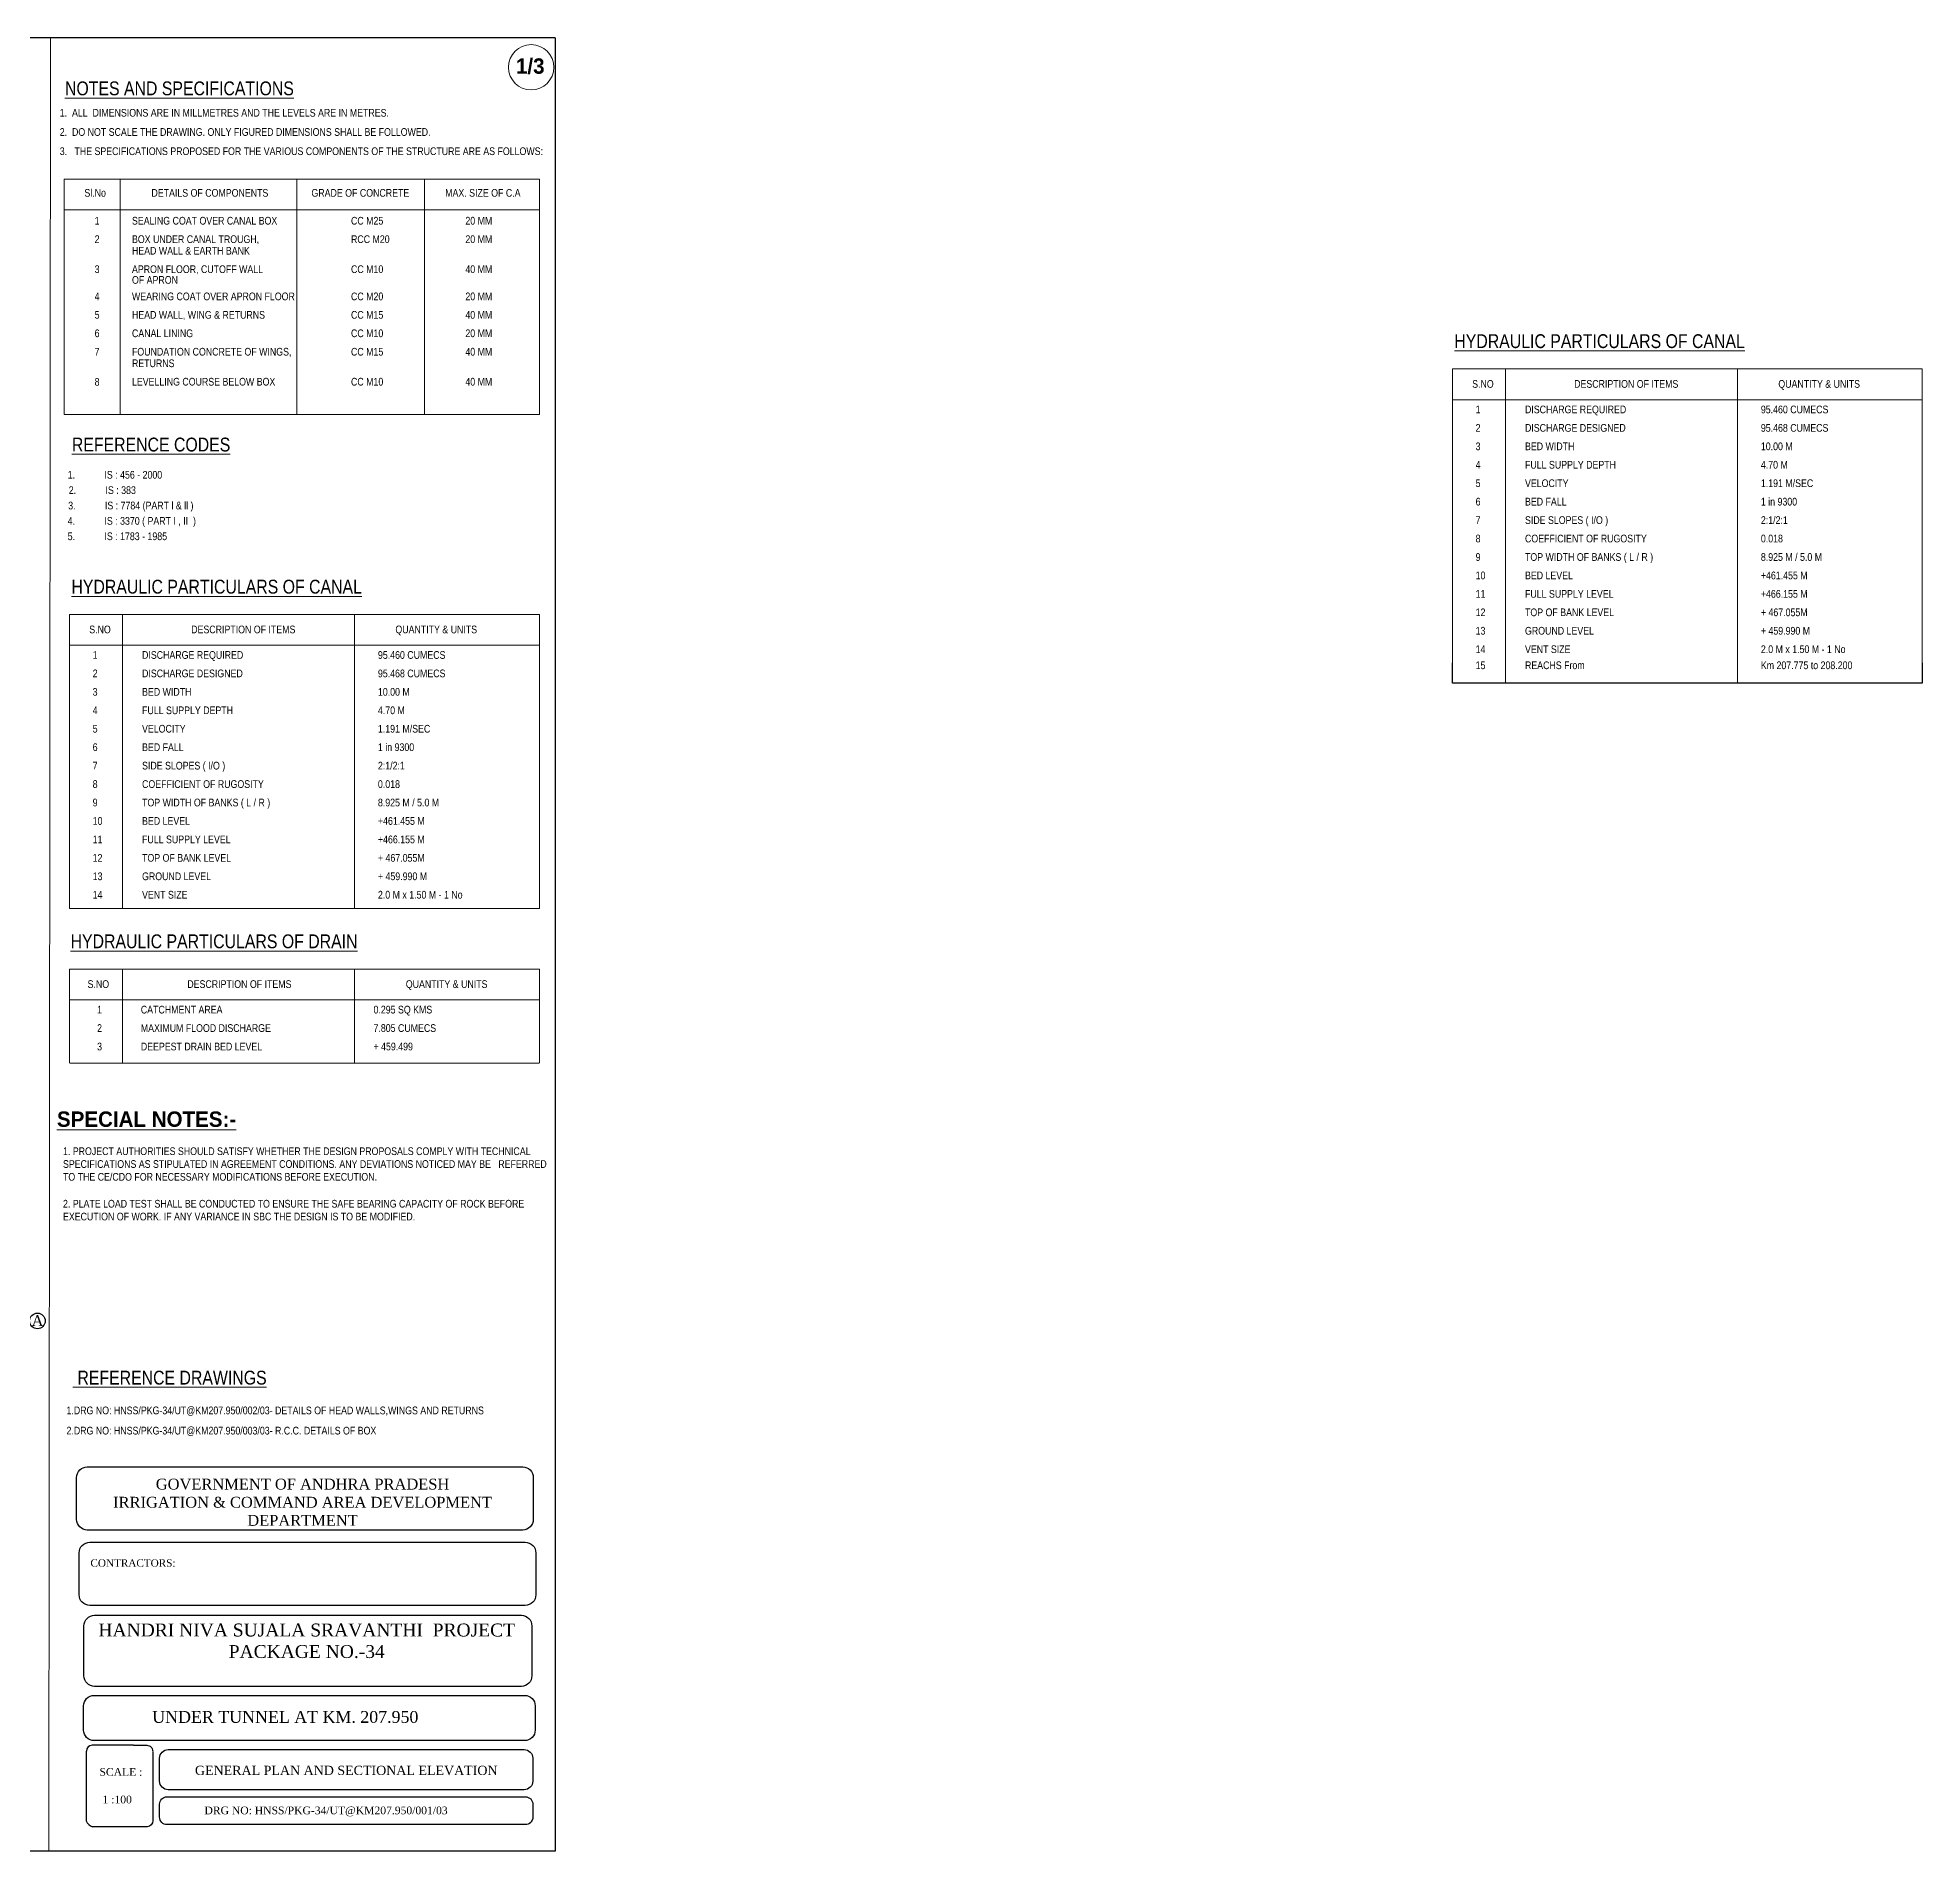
# Model space of a CAD drawing. Header units: millimetres. Extents: x 80 to 7279, y -662 to 1358.
# Drawn here: x 6271 to 6884, y 768 to 1358 of the extents above; entities that cross this region are included whole.
import ezdxf

# ---------------------------------------------------------------- set-up
doc = ezdxf.new("R2010")
doc.units = ezdxf.units.MM
for name, color, linetype in [('MAIN', 7, 'Continuous'), ('SHEET', 3, 'Continuous'), ('STEEL', 5, 'Continuous'), ('TEXT_GENERAL', 4, 'Continuous')]:
    doc.layers.add(name, color=color, linetype=linetype)
doc.styles.add('ARIAL NARROW', font='ARIALN.TTF')
doc.styles.add('CITYBLUEPR', font='cityb___.ttf')
doc.styles.get("Standard").update_dxf_attribs({"font": 'times.ttf', "height": 2.5})

msp = doc.modelspace()

# ---------------------------------------------------------------- linework, layer by layer
for p, q in [((6439.508, 1357.834), (5276.414, 1357.834)), ((6439.604, 767.834), (6439.604, 1357.834)), ((6731.341, 1147.842), (6731.341, 1154.449)), ((6884.192, 1154.449), (6884.192, 1147.842)), ((6884.192, 1147.842), (6731.341, 1147.842)), ((6308.621, 800.196), (6308.621, 777.787)), ((6439.508, 767.834), (5276.414, 767.834))]:
    msp.add_line(p, q)
at = {"color": 0, "lineweight": 5}
msp.add_line((6274.753, 767.834), (6275.326, 1357.834), dxfattribs=at)
at = {"color": 7}
for p, q in [((6286.964, 777.726), (6286.964, 800.405)), ((6302.336, 802.337), (6288.896, 802.337)), ((6306.778, 775.762), (6288.896, 775.762))]:
    msp.add_line(p, q, dxfattribs=at)
for points in [[(6287.258, 892.897), (6428.895, 892.897, -0.4142136), (6432.359, 889.433), (6432.359, 875.809, -0.4142136), (6428.895, 872.345), (6287.258, 872.345, -0.4142136), (6283.794, 875.809), (6283.794, 889.433, -0.4142136)], [(6288.079, 868.377), (6429.716, 868.377, -0.4142136), (6433.18, 864.913), (6433.18, 851.289, -0.4142136), (6429.716, 847.825), (6288.079, 847.825, -0.4142136), (6284.614, 851.289), (6284.614, 864.913, -0.4142136)], [(6289.59, 844.617), (6428.485, 844.617, -0.4142136), (6431.882, 841.22), (6431.882, 824.883, -0.4142136), (6428.485, 821.486), (6289.59, 821.486, -0.4142136), (6286.193, 824.883), (6286.193, 841.22, -0.4142136)], [(6289.481, 818.561), (6429.533, 818.561, -0.4142136), (6432.958, 815.135), (6432.958, 807.257, -0.4142136), (6429.533, 803.832), (6289.481, 803.832, -0.4142136), (6286.055, 807.257), (6286.055, 815.135, -0.4142136)], [(6313.623, 800.931), (6429.369, 800.931, -0.4142136), (6432.2, 798.1), (6432.2, 790.689, -0.4142136), (6429.369, 787.858), (6313.623, 787.858, -0.4142136), (6310.792, 790.689), (6310.792, 798.1, -0.4142136)], [(6313.212, 785.572), (6429.807, 785.572, -0.4142136), (6432.213, 783.166), (6432.213, 778.933, -0.4142136), (6429.807, 776.527), (6313.212, 776.527, -0.4142136), (6310.806, 778.933), (6310.806, 783.166, -0.4142136)]]:
    msp.add_lwpolyline(points, format="xyb", close=True)
for points in [[(6302.336, 802.337), (6306.62, 802.337, -0.4142136), (6308.552, 800.405)], [(6308.62, 777.802, -0.3681401), (6306.723, 775.755)]]:
    msp.add_lwpolyline(points, format="xyb", dxfattribs=at)
msp.add_circle((6271.045, 940.379), 2.55)
for centre, radius, start, end in [((6288.896, 800.405), 1.932, 90, 180), ((6290.107, 778.936), 3.367, 200.315741, 249.766295)]:
    msp.add_arc(centre, radius, start, end, dxfattribs=at)
at = {"layer": 'STEEL', "color": 0, "lineweight": 5}
msp.add_circle((6431.647, 1348.193), 7.372, dxfattribs=at)
at = {"layer": 'TEXT_GENERAL', "color": 0, "lineweight": 5}
for p, q in [((6279.722, 1311.835), (6279.722, 1235.374)), ((6279.722, 1311.835), (6434.352, 1311.835)), ((6297.949, 1311.835), (6297.949, 1235.274)), ((6355.465, 1311.835), (6355.465, 1235.273)), ((6396.967, 1311.835), (6396.967, 1235.273)), ((6434.352, 1311.835), (6434.352, 1235.273)), ((6279.722, 1301.835), (6434.352, 1301.835)), ((6731.341, 1250.061), (6884.192, 1250.061)), ((6731.341, 1250.061), (6731.341, 1154.449)), ((6748.611, 1250.061), (6748.611, 1147.842)), ((6824.06, 1250.061), (6824.06, 1147.842)), ((6884.192, 1250.061), (6884.192, 1154.449)), ((6731.341, 1240.061), (6884.192, 1240.061)), ((6279.822, 1235.274), (6434.352, 1235.273)), ((6281.474, 1170.185), (6434.326, 1170.185)), ((6281.474, 1170.185), (6281.474, 1074.573)), ((6298.745, 1170.185), (6298.745, 1074.573)), ((6374.193, 1170.185), (6374.193, 1074.573)), ((6434.326, 1170.185), (6434.326, 1074.573)), ((6281.474, 1160.185), (6434.326, 1160.185)), ((6281.474, 1074.573), (6434.326, 1074.573)), ((6281.518, 1054.813), (6281.518, 1024.369)), ((6281.518, 1054.813), (6434.331, 1054.813)), ((6298.745, 1054.813), (6298.745, 1024.269)), ((6374.193, 1054.813), (6374.193, 1024.269)), ((6434.331, 1054.813), (6434.331, 1024.369)), ((6281.518, 1044.813), (6434.331, 1044.813)), ((6281.618, 1024.269), (6434.231, 1024.269))]:
    msp.add_line(p, q, dxfattribs=at)
for centre, start, end in [((6439.462, 1356.112), 0.004775, 90), ((6439.462, 1356.112), 0.004775, 90), ((6279.822, 1235.374), 179.999884, 269.999885), ((6281.618, 1024.369), 180, 270), ((6434.231, 1024.369), 270, 0)]:
    msp.add_arc(centre, 0.1, start, end, dxfattribs=at)

# ---------------------------------------------------------------- texts
for s, height, p in [('UNDER TUNNEL AT KM. 207.950', 3.85, (6308.397, 809.625)), ('1 :100', 2.5, (6292.231, 783.436)), ('DRG NO: HNSS/PKG-34/UT@KM207.950/001/03', 2.5, (6325.386, 779.888))]:
    msp.add_text(s, height=height).set_placement(p)
for s, insert, char_height, width, attachment_point in [('A', (6269.18, 942.232), 3.5, 4.365, 1), ('HANDRI NIVA SUJALA SRAVANTHI  PROJECT\\PPACKAGE NO.-34', (6358.654, 841.927), 4.2, 151.5, 2), ('SCALE :', (6291.233, 794.923), 2.5, 25.272, 1)]:
    msp.add_mtext(s, dxfattribs=dict(insert=insert, char_height=char_height, width=width, attachment_point=attachment_point))
at = {"layer": 'MAIN', "color": 0, "lineweight": 5, "style": 'ARIAL NARROW'}
for s, height, p in [('%%UNOTES AND SPECIFICATIONS', 4.5, (6280.01, 1339.094)), ('Sl.No     ', 2.5, (6286.333, 1306.099)), ('DETAILS OF COMPONENTS', 2.5, (6308.131, 1306.099)), ('GRADE OF CONCRETE', 2.5, (6360.182, 1306.099)), ('MAX. SIZE OF C.A', 2.5, (6403.697, 1306.099)), ('%%UHYDRAULIC PARTICULARS OF CANAL', 4.5, (6731.965, 1256.864)), ('%%UREFERENCE CODES', 4.5, (6282.251, 1223.224)), ('%%UHYDRAULIC PARTICULARS OF CANAL', 4.5, (6282.099, 1176.988)), ('%%UHYDRAULIC PARTICULARS OF DRAIN', 4.5, (6281.83, 1061.616)), ('%%U REFERENCE DRAWINGS', 4.5, (6282.617, 919.674)), ('1.DRG NO: HNSS/PKG-34/UT@KM207.950/002/03- DETAILS OF HEAD WALLS,WINGS AND RETURNS ', 2.5, (6280.504, 910.012)), ('2.DRG NO: HNSS/PKG-34/UT@KM207.950/003/03- R.C.C. DETAILS OF BOX', 2.5, (6280.504, 903.437))]:
    msp.add_text(s, height=height, dxfattribs=at).set_placement(p)
at = {"layer": 'SHEET', "color": 7}
for s, insert, char_height, width, attachment_point in [('GOVERNMENT OF ANDHRA PRADESH\\PIRRIGATION & COMMAND AREA DEVELOPMENT DEPARTMENT', (6357.288, 881.385), 3.53871, 136.01294, 5), ('CONTRACTORS:', (6288.291, 861.598), 2.40632, 35.82521, 4), ('GENERAL PLAN AND SECTIONAL ELEVATION', (6322.296, 795.671), 3.0079, 111.18179, 1)]:
    msp.add_mtext(s, dxfattribs=dict(at, insert=insert, char_height=char_height, width=width, attachment_point=attachment_point))
at = {"layer": 'TEXT_GENERAL', "color": 0, "lineweight": 5}
for s, height, style, p in [('1/3', 5, 'CITYBLUEPR', (6426.72, 1346.107)), ('2', 2.5, 'ARIAL NARROW', (6289.659, 1291.034)), ('1', 2.5, 'ARIAL NARROW', (6289.659, 1297.034)), ('SEALING COAT OVER CANAL BOX', 2.5, 'ARIAL NARROW', (6301.803, 1297.034)), ('BOX UNDER CANAL TROUGH, ', 2.5, 'ARIAL NARROW', (6301.803, 1291.034)), ('CC M25', 2.5, 'ARIAL NARROW', (6373.053, 1297.034)), ('RCC M20', 2.5, 'ARIAL NARROW', (6373.053, 1291.034)), ('20 MM', 2.5, 'ARIAL NARROW', (6410.261, 1297.034)), ('20 MM', 2.5, 'ARIAL NARROW', (6410.261, 1291.034)), ('HEAD WALL & EARTH BANK', 2.5, 'ARIAL NARROW', (6301.803, 1287.272)), ('3', 2.5, 'ARIAL NARROW', (6289.659, 1281.272)), ('APRON FLOOR, CUTOFF WALL', 2.5, 'ARIAL NARROW', (6301.803, 1281.272)), ('CC M10', 2.5, 'ARIAL NARROW', (6373.053, 1281.272)), ('40 MM', 2.5, 'ARIAL NARROW', (6410.261, 1281.272)), ('OF APRON', 2.5, 'ARIAL NARROW', (6301.803, 1277.784)), ('4', 2.5, 'ARIAL NARROW', (6289.659, 1272.418)), ('WEARING COAT OVER APRON FLOOR', 2.5, 'ARIAL NARROW', (6301.803, 1272.418)), ('CC M20', 2.5, 'ARIAL NARROW', (6373.053, 1272.418)), ('20 MM', 2.5, 'ARIAL NARROW', (6410.261, 1272.418)), ('5', 2.5, 'ARIAL NARROW', (6289.659, 1266.418)), ('6', 2.5, 'ARIAL NARROW', (6289.659, 1260.418)), ('CANAL LINING', 2.5, 'ARIAL NARROW', (6301.803, 1260.418)), ('HEAD WALL, WING & RETURNS', 2.5, 'ARIAL NARROW', (6301.803, 1266.418)), ('CC M15', 2.5, 'ARIAL NARROW', (6373.053, 1266.418)), ('CC M10', 2.5, 'ARIAL NARROW', (6373.053, 1260.418)), ('40 MM', 2.5, 'ARIAL NARROW', (6410.261, 1266.418)), ('20 MM', 2.5, 'ARIAL NARROW', (6410.261, 1260.418)), ('7', 2.5, 'ARIAL NARROW', (6289.659, 1254.418)), ('FOUNDATION CONCRETE OF WINGS,', 2.5, 'ARIAL NARROW', (6301.803, 1254.418)), ('CC M15', 2.5, 'ARIAL NARROW', (6373.053, 1254.418)), ('40 MM', 2.5, 'ARIAL NARROW', (6410.261, 1254.418)), ('RETURNS ', 2.5, 'ARIAL NARROW', (6301.803, 1250.664)), ('8', 2.5, 'ARIAL NARROW', (6289.659, 1244.619)), ('LEVELLING COURSE BELOW BOX', 2.5, 'ARIAL NARROW', (6301.803, 1244.664)), ('CC M10', 2.5, 'ARIAL NARROW', (6373.053, 1244.664)), ('40 MM', 2.5, 'ARIAL NARROW', (6410.261, 1244.663)), ('S.NO', 2.5, 'ARIAL NARROW', (6737.768, 1243.95)), ('DESCRIPTION OF ITEMS', 2.5, 'ARIAL NARROW', (6770.937, 1243.95)), ('QUANTITY & UNITS', 2.5, 'ARIAL NARROW', (6837.361, 1243.95)), ('1', 2.5, 'ARIAL NARROW', (6738.889, 1235.646)), ('DISCHARGE REQUIRED', 2.5, 'ARIAL NARROW', (6754.948, 1235.646)), ('95.460 CUMECS', 2.5, 'ARIAL NARROW', (6831.68, 1235.646)), ('3', 2.5, 'ARIAL NARROW', (6738.889, 1223.646)), ('2', 2.5, 'ARIAL NARROW', (6738.889, 1229.646)), ('DISCHARGE DESIGNED', 2.5, 'ARIAL NARROW', (6754.948, 1229.646)), ('BED WIDTH', 2.5, 'ARIAL NARROW', (6754.948, 1223.646)), ('95.468 CUMECS', 2.5, 'ARIAL NARROW', (6831.68, 1229.646)), ('10.00 M', 2.5, 'ARIAL NARROW', (6831.68, 1223.646)), ('4', 2.5, 'ARIAL NARROW', (6738.889, 1217.646)), ('FULL SUPPLY DEPTH', 2.5, 'ARIAL NARROW', (6754.948, 1217.646)), ('4.70 M', 2.5, 'ARIAL NARROW', (6831.68, 1217.646)), ('1.            IS : 456 - 2000', 2.5, 'ARIAL NARROW', (6280.894, 1214.388)), ('5', 2.5, 'ARIAL NARROW', (6738.889, 1211.646)), ('VELOCITY', 2.5, 'ARIAL NARROW', (6754.948, 1211.646)), ('1.191 M/SEC', 2.5, 'ARIAL NARROW', (6831.68, 1211.646)), ('2.            IS : 383 ', 2.5, 'ARIAL NARROW', (6281.251, 1209.401)), ('6', 2.5, 'ARIAL NARROW', (6738.889, 1205.646)), ('BED FALL', 2.5, 'ARIAL NARROW', (6754.948, 1205.646)), ('1 in 9300', 2.5, 'ARIAL NARROW', (6831.68, 1205.646)), ('4.            IS : 3370 ( PART I , II  )', 2.5, 'ARIAL NARROW', (6280.894, 1199.388)), ('3.            IS : 7784 (PART l & ll )', 2.5, 'ARIAL NARROW', (6281.058, 1204.389)), ('7', 2.5, 'ARIAL NARROW', (6738.889, 1199.646)), ('SIDE SLOPES ( I/O )', 2.5, 'ARIAL NARROW', (6754.948, 1199.646)), ('2:1/2:1', 2.5, 'ARIAL NARROW', (6831.68, 1199.646)), ('5.            IS : 1783 - 1985', 2.5, 'ARIAL NARROW', (6280.894, 1194.388)), ('8', 2.5, 'ARIAL NARROW', (6738.889, 1193.646)), ('COEFFICIENT OF RUGOSITY', 2.5, 'ARIAL NARROW', (6754.948, 1193.646)), ('0.018', 2.5, 'ARIAL NARROW', (6831.68, 1193.646)), ('9', 2.5, 'ARIAL NARROW', (6738.889, 1187.646)), ('TOP WIDTH OF BANKS ( L / R )', 2.5, 'ARIAL NARROW', (6754.948, 1187.646)), ('8.925 M / 5.0 M', 2.5, 'ARIAL NARROW', (6831.68, 1187.646)), ('10', 2.5, 'ARIAL NARROW', (6738.889, 1181.646)), ('BED LEVEL', 2.5, 'ARIAL NARROW', (6754.948, 1181.646)), ('+461.455 M', 2.5, 'ARIAL NARROW', (6831.68, 1181.646)), ('11', 2.5, 'ARIAL NARROW', (6738.889, 1175.646)), ('FULL SUPPLY LEVEL', 2.5, 'ARIAL NARROW', (6754.948, 1175.646)), ('+466.155 M', 2.5, 'ARIAL NARROW', (6831.68, 1175.646)), ('12', 2.5, 'ARIAL NARROW', (6738.889, 1169.646)), ('TOP OF BANK LEVEL', 2.5, 'ARIAL NARROW', (6754.948, 1169.646)), ('+ 467.055M', 2.5, 'ARIAL NARROW', (6831.68, 1169.646)), ('S.NO', 2.5, 'ARIAL NARROW', (6287.902, 1164.074)), ('DESCRIPTION OF ITEMS', 2.5, 'ARIAL NARROW', (6321.07, 1164.074)), ('QUANTITY & UNITS', 2.5, 'ARIAL NARROW', (6387.495, 1164.074)), ('13', 2.5, 'ARIAL NARROW', (6738.889, 1163.646)), ('GROUND LEVEL', 2.5, 'ARIAL NARROW', (6754.948, 1163.646)), ('+ 459.990 M', 2.5, 'ARIAL NARROW', (6831.68, 1163.646)), ('14', 2.5, 'ARIAL NARROW', (6738.889, 1157.646)), ('VENT SIZE', 2.5, 'ARIAL NARROW', (6754.948, 1157.646)), ('2.0 M x 1.50 M - 1 No', 2.5, 'ARIAL NARROW', (6831.68, 1157.646)), ('1', 2.5, 'ARIAL NARROW', (6289.023, 1155.77)), ('DISCHARGE REQUIRED', 2.5, 'ARIAL NARROW', (6305.081, 1155.77)), ('95.460 CUMECS', 2.5, 'ARIAL NARROW', (6381.813, 1155.77)), ('15', 2.5, 'ARIAL NARROW', (6738.889, 1152.417)), ('REACHS From ', 2.5, 'ARIAL NARROW', (6754.948, 1152.417)), ('Km 207.775 to 208.200', 2.5, 'ARIAL NARROW', (6831.68, 1152.417)), ('2', 2.5, 'ARIAL NARROW', (6289.023, 1149.77)), ('DISCHARGE DESIGNED', 2.5, 'ARIAL NARROW', (6305.081, 1149.77)), ('95.468 CUMECS', 2.5, 'ARIAL NARROW', (6381.813, 1149.77)), ('3', 2.5, 'ARIAL NARROW', (6289.023, 1143.77)), ('BED WIDTH', 2.5, 'ARIAL NARROW', (6305.081, 1143.77)), ('FULL SUPPLY DEPTH', 2.5, 'ARIAL NARROW', (6305.081, 1137.77)), ('4.70 M', 2.5, 'ARIAL NARROW', (6381.813, 1137.77)), ('10.00 M', 2.5, 'ARIAL NARROW', (6381.813, 1143.77)), ('4', 2.5, 'ARIAL NARROW', (6289.023, 1137.77)), ('5', 2.5, 'ARIAL NARROW', (6289.023, 1131.77)), ('VELOCITY', 2.5, 'ARIAL NARROW', (6305.081, 1131.77)), ('1.191 M/SEC', 2.5, 'ARIAL NARROW', (6381.813, 1131.77)), ('6', 2.5, 'ARIAL NARROW', (6289.023, 1125.77)), ('BED FALL', 2.5, 'ARIAL NARROW', (6305.081, 1125.77)), ('1 in 9300', 2.5, 'ARIAL NARROW', (6381.813, 1125.77)), ('7', 2.5, 'ARIAL NARROW', (6289.023, 1119.77)), ('SIDE SLOPES ( I/O )', 2.5, 'ARIAL NARROW', (6305.081, 1119.77)), ('2:1/2:1', 2.5, 'ARIAL NARROW', (6381.813, 1119.77)), ('8', 2.5, 'ARIAL NARROW', (6289.023, 1113.77)), ('COEFFICIENT OF RUGOSITY', 2.5, 'ARIAL NARROW', (6305.081, 1113.77)), ('0.018', 2.5, 'ARIAL NARROW', (6381.813, 1113.77)), ('9', 2.5, 'ARIAL NARROW', (6289.023, 1107.77)), ('TOP WIDTH OF BANKS ( L / R )', 2.5, 'ARIAL NARROW', (6305.081, 1107.77)), ('8.925 M / 5.0 M', 2.5, 'ARIAL NARROW', (6381.813, 1107.77)), ('10', 2.5, 'ARIAL NARROW', (6289.023, 1101.77)), ('BED LEVEL', 2.5, 'ARIAL NARROW', (6305.081, 1101.77)), ('+461.455 M', 2.5, 'ARIAL NARROW', (6381.813, 1101.77)), ('11', 2.5, 'ARIAL NARROW', (6289.023, 1095.77)), ('FULL SUPPLY LEVEL', 2.5, 'ARIAL NARROW', (6305.081, 1095.77)), ('+466.155 M', 2.5, 'ARIAL NARROW', (6381.813, 1095.77)), ('12', 2.5, 'ARIAL NARROW', (6289.023, 1089.77)), ('TOP OF BANK LEVEL', 2.5, 'ARIAL NARROW', (6305.081, 1089.77)), ('+ 467.055M', 2.5, 'ARIAL NARROW', (6381.813, 1089.77)), ('13', 2.5, 'ARIAL NARROW', (6289.023, 1083.77)), ('GROUND LEVEL', 2.5, 'ARIAL NARROW', (6305.081, 1083.77)), ('+ 459.990 M', 2.5, 'ARIAL NARROW', (6381.813, 1083.77)), ('14', 2.5, 'ARIAL NARROW', (6289.023, 1077.77)), ('VENT SIZE', 2.5, 'ARIAL NARROW', (6305.081, 1077.77)), ('2.0 M x 1.50 M - 1 No', 2.5, 'ARIAL NARROW', (6381.813, 1077.77)), ('S.NO', 2.5, 'ARIAL NARROW', (6287.367, 1048.701)), ('DESCRIPTION OF ITEMS', 2.5, 'ARIAL NARROW', (6319.803, 1048.701)), ('QUANTITY & UNITS', 2.5, 'ARIAL NARROW', (6390.879, 1048.701)), ('1', 2.5, 'ARIAL NARROW', (6290.47, 1040.398)), ('CATCHMENT AREA', 2.5, 'ARIAL NARROW', (6304.681, 1040.398)), ('0.295 SQ KMS', 2.5, 'ARIAL NARROW', (6380.372, 1040.398)), ('2', 2.5, 'ARIAL NARROW', (6290.47, 1034.398)), ('MAXIMUM FLOOD DISCHARGE', 2.5, 'ARIAL NARROW', (6304.681, 1034.398)), ('7.805 CUMECS', 2.5, 'ARIAL NARROW', (6380.372, 1034.398)), ('3', 2.5, 'ARIAL NARROW', (6290.47, 1028.398)), ('DEEPEST DRAIN BED LEVEL', 2.5, 'ARIAL NARROW', (6304.681, 1028.398)), ('+ 459.499', 2.5, 'ARIAL NARROW', (6380.372, 1028.398))]:
    msp.add_text(s, height=height, dxfattribs=dict(at, style=style)).set_placement(p)
at = {"layer": 'TEXT_GENERAL', "color": 0, "lineweight": 9, "style": 'CITYBLUEPR'}
msp.add_text('%%USPECIAL NOTES:-', height=5, dxfattribs=at).set_placement((6277.391, 1003.517))
at = {"layer": 'TEXT_GENERAL', "color": 0, "lineweight": 5, "insert": (6278.314, 1334.653), "char_height": 2.5, "attachment_point": 1, "line_spacing_factor": 1.5, "style": 'ARIAL NARROW'}
msp.add_mtext('1.  ALL  DIMENSIONS ARE IN MILLMETRES AND THE LEVELS ARE IN METRES.\\P2.  DO NOT SCALE THE DRAWING. ONLY FIGURED DIMENSIONS SHALL BE FOLLOWED.\\P3.   THE SPECIFICATIONS PROPOSED FOR THE VARIOUS COMPONENTS OF THE STRUCTURE ARE AS FOLLOWS:', dxfattribs=at)
at = {"layer": 'TEXT_GENERAL', "color": 0, "lineweight": 9, "char_height": 2.5, "width": 157.43988, "attachment_point": 1, "style": 'ARIAL NARROW'}
for s, insert in [('1. PROJECT AUTHORITIES SHOULD SATISFY WHETHER THE DESIGN PROPOSALS COMPLY WITH TECHNICAL    SPECIFICATIONS AS STIPULATED IN AGREEMENT CONDITIONS. ANY DEVIATIONS NOTICED MAY BE   REFERRED TO THE CE/CDO FOR NECESSARY MODIFICATIONS BEFORE EXECUTION.', (6279.363, 996.835)), ('2. PLATE LOAD TEST SHALL BE CONDUCTED TO ENSURE THE SAFE BEARING CAPACITY OF ROCK BEFORE EXECUTION OF WORK. IF ANY VARIANCE IN SBC THE DESIGN IS TO BE MODIFIED.', (6279.363, 979.749))]:
    msp.add_mtext(s, dxfattribs=dict(at, insert=insert))

doc.saveas('drawing.dxf')
